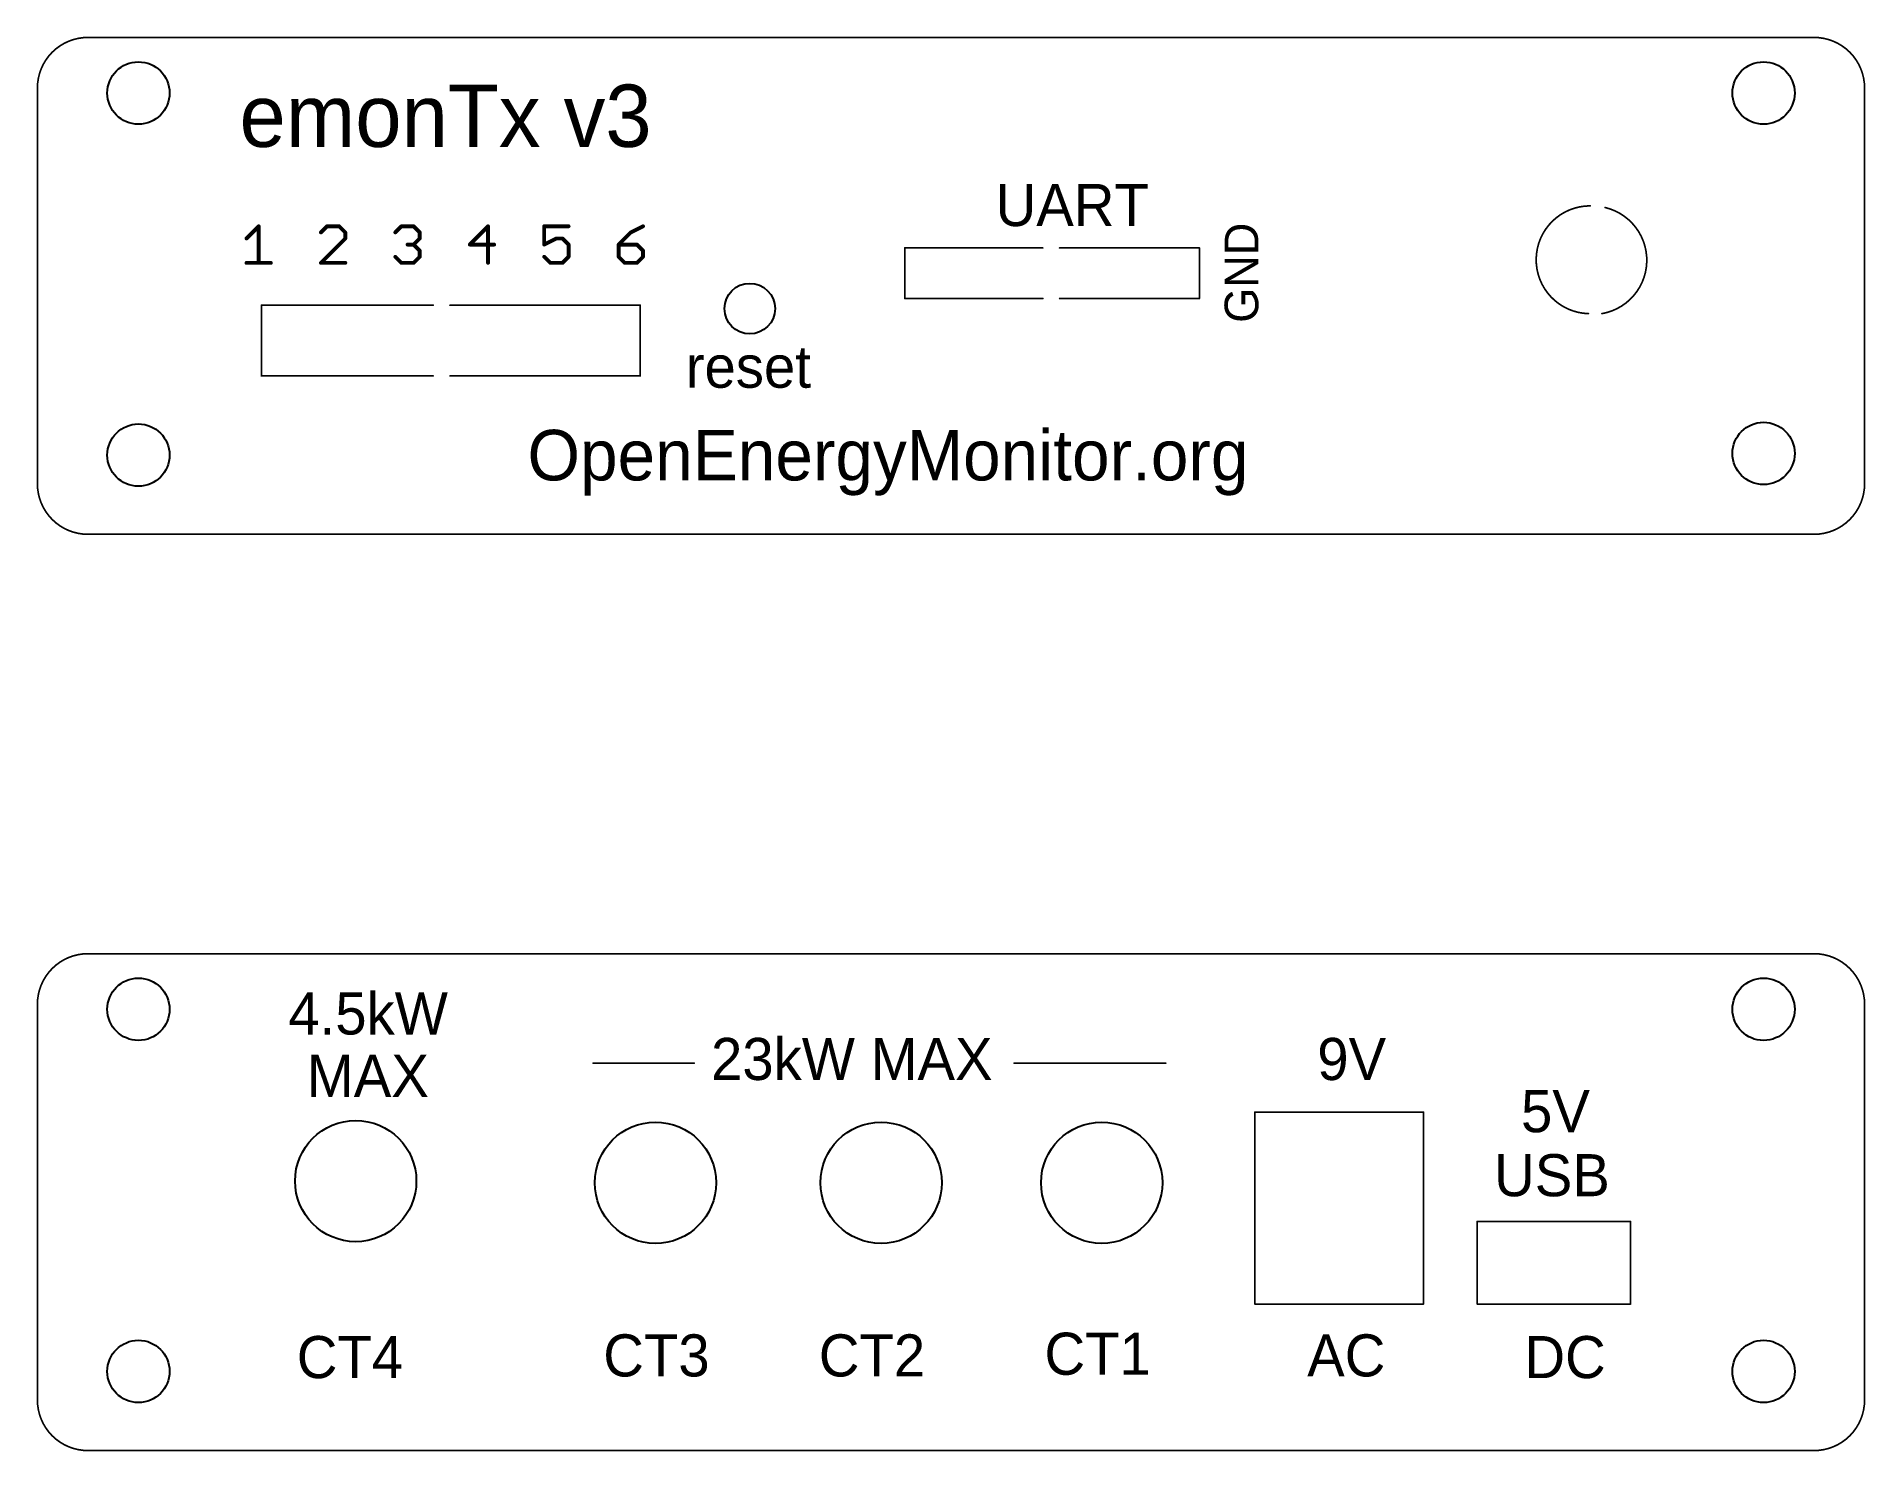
# Model space of a CAD drawing. Extents: x 0 to 109, y 0 to 84.
import ezdxf
from ezdxf.enums import TextEntityAlignment as Align

# ---------------------------------------------------------------- set-up
doc = ezdxf.new("R2010")
doc.units = 0
doc.layers.add('20', color=7, linetype='CONTINUOUS')
doc.layers.add('21', color=253, linetype='CONTINUOUS')

msp = doc.modelspace()

# ---------------------------------------------------------------- linework, layer by layer
at = {"layer": '20'}
for points, const_width in [([(3, 83.9, 0.4142), (0, 80.9)], 0.1), ([(3, 83.925, 1), (3, 83.875)], 0.05), ([(3, 83.875, 1), (3, 83.925)], 0.05), ([(108.5, 80.9, 0.4142), (105.5, 83.9)], 0.1), ([(105.5, 83.925, 1), (105.5, 83.875)], 0.05), ([(105.5, 83.875, 1), (105.5, 83.925)], 0.05), ([(0.025, 80.9, 1), (-0.025, 80.9)], 0.05), ([(-0.025, 80.9, 1), (0.025, 80.9)], 0.05), ([(108.525, 80.9, 1), (108.475, 80.9)], 0.05), ([(108.475, 80.9, 1), (108.525, 80.9)], 0.05), ([(92.2, 73.9, 0.9847), (92.1, 67.5)], 0.1), ([(92.2, 73.875, 1), (92.2, 73.925)], 0.05), ([(92.9, 67.5, 0.8145), (93.1, 73.8)], 0.1), ([(93.1058, 73.8243, 1), (93.0942, 73.7757)], 0.05), ([(51.525, 71.4, 1), (51.475, 71.4)], 0.05), ([(51.5, 71.425, 1), (51.5, 71.375)], 0.05), ([(59.7, 71.375, 1), (59.7, 71.425)], 0.05), ([(60.7, 71.425, 1), (60.7, 71.375)], 0.05), ([(69.025, 71.4, 1), (68.975, 71.4)], 0.05), ([(69, 71.375, 1), (69, 71.425)], 0.05), ([(51.5, 68.425, 1), (51.5, 68.375)], 0.05), ([(51.475, 68.4, 1), (51.525, 68.4)], 0.05), ([(59.7, 68.375, 1), (59.7, 68.425)], 0.05), ([(60.7, 68.425, 1), (60.7, 68.375)], 0.05), ([(68.975, 68.4, 1), (69.025, 68.4)], 0.05), ([(69, 68.375, 1), (69, 68.425)], 0.05), ([(13.325, 68, 1), (13.275, 68)], 0.05), ([(13.3, 68.025, 1), (13.3, 67.975)], 0.05), ([(23.5, 67.975, 1), (23.5, 68.025)], 0.05), ([(24.5, 68.025, 1), (24.5, 67.975)], 0.05), ([(35.825, 68, 1), (35.775, 68)], 0.05), ([(35.8, 67.975, 1), (35.8, 68.025)], 0.05), ([(92.0992, 67.475, 1), (92.1008, 67.525)], 0.05), ([(92.8957, 67.5246, 1), (92.9043, 67.4754)], 0.05), ([(13.3, 63.825, 1), (13.3, 63.775)], 0.05), ([(13.275, 63.8, 1), (13.325, 63.8)], 0.05), ([(23.5, 63.775, 1), (23.5, 63.825)], 0.05), ([(24.5, 63.825, 1), (24.5, 63.775)], 0.05), ([(35.775, 63.8, 1), (35.825, 63.8)], 0.05), ([(35.8, 63.775, 1), (35.8, 63.825)], 0.05), ([(0, 57.4, 0.4142), (3, 54.4)], 0.1), ([(0.025, 57.4, 1), (-0.025, 57.4)], 0.05), ([(-0.025, 57.4, 1), (0.025, 57.4)], 0.05), ([(105.5, 54.4, 0.4142), (108.5, 57.4)], 0.1), ([(108.525, 57.4, 1), (108.475, 57.4)], 0.05), ([(108.475, 57.4, 1), (108.525, 57.4)], 0.05), ([(3, 54.425, 1), (3, 54.375)], 0.05), ([(3, 54.375, 1), (3, 54.425)], 0.05), ([(105.5, 54.425, 1), (105.5, 54.375)], 0.05), ([(105.5, 54.375, 1), (105.5, 54.425)], 0.05), ([(3, 29.5, 0.4142), (0, 26.5)], 0.1), ([(3, 29.525, 1), (3, 29.475)], 0.05), ([(3, 29.475, 1), (3, 29.525)], 0.05), ([(108.5, 26.5, 0.4142), (105.5, 29.5)], 0.1), ([(105.5, 29.525, 1), (105.5, 29.475)], 0.05), ([(105.5, 29.475, 1), (105.5, 29.525)], 0.05), ([(0.025, 26.5, 1), (-0.025, 26.5)], 0.05), ([(-0.025, 26.5, 1), (0.025, 26.5)], 0.05), ([(108.525, 26.5, 1), (108.475, 26.5)], 0.05), ([(108.475, 26.5, 1), (108.525, 26.5)], 0.05), ([(72.3, 20.125, 1), (72.3, 20.075)], 0.05), ([(72.325, 20.1, 1), (72.275, 20.1)], 0.05), ([(82.325, 20.1, 1), (82.275, 20.1)], 0.05), ([(82.3, 20.075, 1), (82.3, 20.125)], 0.05), ([(85.5, 13.625, 1), (85.5, 13.575)], 0.05), ([(85.525, 13.6, 1), (85.475, 13.6)], 0.05), ([(94.625, 13.6, 1), (94.575, 13.6)], 0.05), ([(94.6, 13.575, 1), (94.6, 13.625)], 0.05), ([(72.3, 8.725, 1), (72.3, 8.675)], 0.05), ([(72.275, 8.7, 1), (72.325, 8.7)], 0.05), ([(82.275, 8.7, 1), (82.325, 8.7)], 0.05), ([(82.3, 8.675, 1), (82.3, 8.725)], 0.05), ([(85.5, 8.725, 1), (85.5, 8.675)], 0.05), ([(85.475, 8.7, 1), (85.525, 8.7)], 0.05), ([(94.575, 8.7, 1), (94.625, 8.7)], 0.05), ([(94.6, 8.675, 1), (94.6, 8.725)], 0.05), ([(0, 3, 0.4142), (3, 0)], 0.1), ([(0.025, 3, 1), (-0.025, 3)], 0.05), ([(-0.025, 3, 1), (0.025, 3)], 0.05), ([(105.5, 0, 0.4142), (108.5, 3)], 0.1), ([(108.525, 3, 1), (108.475, 3)], 0.05), ([(108.475, 3, 1), (108.525, 3)], 0.05), ([(3, 0.025, 1), (3, -0.025)], 0.05), ([(3, -0.025, 1), (3, 0.025)], 0.05), ([(105.5, 0.025, 1), (105.5, -0.025)], 0.05), ([(105.5, -0.025, 1), (105.5, 0.025)], 0.05)]:
    msp.add_lwpolyline(points, format="xyb", dxfattribs=dict(at, const_width=const_width))
at = {"layer": '20', "const_width": 0.1}
for points in [[(105.5, 83.9), (3, 83.9)], [(0, 80.9), (0, 57.4)], [(108.5, 57.4), (108.5, 80.9)], [(51.5, 71.4), (51.5, 68.4)], [(51.5, 71.4), (59.7, 71.4)], [(60.7, 71.4), (69, 71.4)], [(69, 68.4), (69, 71.4)], [(51.5, 68.4), (59.7, 68.4)], [(60.7, 68.4), (69, 68.4)], [(13.3, 63.8), (13.3, 68)], [(13.3, 68), (23.5, 68)], [(24.5, 68), (35.8, 68)], [(35.8, 68), (35.8, 63.8)], [(13.3, 63.8), (23.5, 63.8)], [(24.5, 63.8), (35.8, 63.8)], [(3, 54.4), (105.5, 54.4)], [(105.5, 29.5), (3, 29.5)], [(0, 26.5), (0, 3)], [(108.5, 3), (108.5, 26.5)], [(72.3, 20.1), (82.3, 20.1)], [(72.3, 8.7), (72.3, 20.1)], [(82.3, 20.1), (82.3, 8.7)], [(85.5, 13.6), (94.6, 13.6)], [(85.5, 8.7), (85.5, 13.6)], [(94.6, 13.6), (94.6, 8.7)], [(82.3, 8.7), (72.3, 8.7)], [(94.6, 8.7), (85.5, 8.7)], [(3, 0), (105.5, 0)]]:
    msp.add_lwpolyline(points, dxfattribs=at)
at = {"layer": '20'}
for centre, radius in [((6, 80.6), 1.85), ((102.5, 80.6), 1.85), ((42.3, 67.8), 1.5), ((6, 59.1), 1.85), ((102.5, 59.2), 1.85), ((6, 26.2), 1.85), ((102.5, 26.2), 1.85), ((18.9, 16), 3.6), ((36.7, 15.9), 3.6), ((50.1, 15.9), 3.6), ((63.2, 15.9), 3.6), ((6, 4.7), 1.85), ((102.5, 4.7), 1.85)]:
    msp.add_circle(centre, radius, dxfattribs=at)
at = {"layer": '21'}
for points, const_width in [([(12.4143, 71.9631), (13.1387, 72.6876)], 0.2286), ([(13.1387, 72.6876), (13.1387, 70.5143)], 0.2286), ([(17.1963, 72.6876), (16.8341, 72.3253)], 0.2286), ([(17.9207, 72.6876), (17.1963, 72.6876)], 0.2286), ([(18.2829, 72.3253), (17.9207, 72.6876)], 0.2286), ([(21.2538, 72.3253), (21.6161, 72.6876)], 0.2286), ([(21.6161, 72.6876), (22.3405, 72.6876)], 0.2286), ([(22.3405, 72.6876), (22.7027, 72.3253)], 0.2286), ([(26.7603, 72.6876), (25.6736, 71.6009)], 0.2286), ([(26.7603, 70.5143), (26.7603, 72.6876)], 0.2286), ([(31.5422, 72.6876), (30.0934, 72.6876)], 0.2286), ([(30.0934, 72.6876), (30.0934, 71.6009)], 0.2286), ([(35.962, 72.6876), (35.2376, 72.3253)], 0.2286), ([(16.8341, 70.5143), (18.2829, 71.9631)], 0.2286), ([(18.2829, 71.9631), (18.2829, 72.3253)], 0.2286), ([(22.3405, 71.6009), (21.9783, 71.6009)], 0.2286), ([(22.7027, 71.9631), (22.3405, 71.6009)], 0.2286), ([(22.3405, 71.6009), (22.7027, 71.2387)], 0.2286), ([(22.7027, 72.3253), (22.7027, 71.9631)], 0.2286), ([(25.6736, 71.6009), (27.1225, 71.6009)], 0.2286), ([(30.0934, 71.6009), (30.8178, 71.9631)], 0.2286), ([(30.8178, 71.9631), (31.18, 71.9631)], 0.2286), ([(31.18, 71.9631), (31.5422, 71.6009)], 0.2286), ([(31.5422, 71.6009), (31.5422, 70.8765)], 0.2286), ([(35.2376, 72.3253), (34.5132, 71.6009)], 0.2286), ([(34.5132, 71.6009), (34.5132, 70.8765)], 0.2286), ([(35.5998, 71.6009), (34.5132, 71.6009)], 0.2286), ([(35.962, 71.2387), (35.5998, 71.6009)], 0.2286), ([(12.4143, 70.5143), (13.8631, 70.5143)], 0.2286), ([(18.2829, 70.5143), (16.8341, 70.5143)], 0.2286), ([(21.6161, 70.5143), (21.2538, 70.8765)], 0.2286), ([(22.3405, 70.5143), (21.6161, 70.5143)], 0.2286), ([(22.7027, 70.8765), (22.3405, 70.5143)], 0.2286), ([(22.7027, 71.2387), (22.7027, 70.8765)], 0.2286), ([(30.4556, 70.5143), (30.0934, 70.8765)], 0.2286), ([(31.18, 70.5143), (30.4556, 70.5143)], 0.2286), ([(31.5422, 70.8765), (31.18, 70.5143)], 0.2286), ([(34.5132, 70.8765), (34.8754, 70.5143)], 0.2286), ([(34.8754, 70.5143), (35.5998, 70.5143)], 0.2286), ([(35.5998, 70.5143), (35.962, 70.8765)], 0.2286), ([(35.962, 70.8765), (35.962, 71.2387)], 0.2286), ([(39, 23), (33, 23)], 0.1), ([(58, 23), (67, 23)], 0.1)]:
    msp.add_lwpolyline(points, dxfattribs=dict(at, const_width=const_width))
for points, const_width in [([(13.1959, 72.6876, 1), (13.0816, 72.6876)], 0.1143), ([(13.1791, 72.6471, 1), (13.0983, 72.728)], 0.1143), ([(17.1963, 72.7447, 1), (17.1963, 72.6304)], 0.1143), ([(17.2367, 72.6471, 1), (17.1559, 72.728)], 0.1143), ([(17.9611, 72.728, 1), (17.8803, 72.6471)], 0.1143), ([(17.9207, 72.6304, 1), (17.9207, 72.7447)], 0.1143), ([(21.6161, 72.7447, 1), (21.6161, 72.6304)], 0.1143), ([(21.6565, 72.6471, 1), (21.5756, 72.728)], 0.1143), ([(22.3809, 72.728, 1), (22.3001, 72.6471)], 0.1143), ([(22.3405, 72.6304, 1), (22.3405, 72.7447)], 0.1143), ([(26.8174, 72.6876, 1), (26.7031, 72.6876)], 0.1143), ([(26.8007, 72.6471, 1), (26.7198, 72.728)], 0.1143), ([(30.0934, 72.7447, 1), (30.0934, 72.6304)], 0.1143), ([(30.1506, 72.6876, 1), (30.0363, 72.6876)], 0.1143), ([(31.5422, 72.6304, 1), (31.5422, 72.7447)], 0.1143), ([(35.9876, 72.6364, 1), (35.9365, 72.7387)], 0.1143), ([(12.3739, 72.0035, 1), (12.4547, 71.9227)], 0.1143), ([(16.7937, 72.3658, 1), (16.8745, 72.2849)], 0.1143), ([(18.3401, 72.3253, 1), (18.2258, 72.3253)], 0.1143), ([(18.2258, 71.9631, 1), (18.3401, 71.9631)], 0.1143), ([(18.2425, 72.2849, 1), (18.3233, 72.3658)], 0.1143), ([(18.3233, 71.9227, 1), (18.2425, 72.0035)], 0.1143), ([(21.2134, 72.3658, 1), (21.2943, 72.2849)], 0.1143), ([(21.9783, 71.6581, 1), (21.9783, 71.5438)], 0.1143), ([(22.3809, 71.6413, 1), (22.3001, 71.5605)], 0.1143), ([(22.3001, 71.6413, 1), (22.3809, 71.5605)], 0.1143), ([(22.3405, 71.5438, 1), (22.3405, 71.6581)], 0.1143), ([(22.7598, 72.3253, 1), (22.6455, 72.3253)], 0.1143), ([(22.6455, 71.9631, 1), (22.7598, 71.9631)], 0.1143), ([(22.6623, 72.2849, 1), (22.7431, 72.3658)], 0.1143), ([(22.7431, 71.9227, 1), (22.6623, 72.0035)], 0.1143), ([(25.6736, 71.6581, 1), (25.6736, 71.5438)], 0.1143), ([(25.6332, 71.6413, 1), (25.714, 71.5605)], 0.1143), ([(27.1225, 71.5438, 1), (27.1225, 71.6581)], 0.1143), ([(30.0678, 71.652, 1), (30.119, 71.5498)], 0.1143), ([(30.8178, 72.0203, 1), (30.8178, 71.906)], 0.1143), ([(30.8434, 71.912, 1), (30.7923, 72.0143)], 0.1143), ([(31.2204, 72.0035, 1), (31.1396, 71.9227)], 0.1143), ([(31.18, 71.906, 1), (31.18, 72.0203)], 0.1143), ([(31.5994, 71.6009, 1), (31.4851, 71.6009)], 0.1143), ([(31.5018, 71.5605, 1), (31.5826, 71.6413)], 0.1143), ([(34.5132, 71.6581, 1), (34.5132, 71.5438)], 0.1143), ([(34.5703, 71.6009, 1), (34.456, 71.6009)], 0.1143), ([(34.4728, 71.6413, 1), (34.5536, 71.5605)], 0.1143), ([(35.212, 72.3765, 1), (35.2632, 72.2742)], 0.1143), ([(35.278, 72.2849, 1), (35.1972, 72.3658)], 0.1143), ([(35.6402, 71.6413, 1), (35.5594, 71.5605)], 0.1143), ([(35.5998, 71.5438, 1), (35.5998, 71.6581)], 0.1143), ([(12.4143, 70.5714, 1), (12.4143, 70.4572)], 0.1143), ([(13.8631, 70.4572, 1), (13.8631, 70.5714)], 0.1143), ([(16.7937, 70.5547, 1), (16.8745, 70.4739)], 0.1143), ([(16.8341, 70.5714, 1), (16.8341, 70.4572)], 0.1143), ([(18.2829, 70.4572, 1), (18.2829, 70.5714)], 0.1143), ([(21.2943, 70.9169, 1), (21.2134, 70.8361)], 0.1143), ([(21.6161, 70.5714, 1), (21.6161, 70.4572)], 0.1143), ([(21.5756, 70.4739, 1), (21.6565, 70.5547)], 0.1143), ([(22.3001, 70.5547, 1), (22.3809, 70.4739)], 0.1143), ([(22.3405, 70.4572, 1), (22.3405, 70.5714)], 0.1143), ([(22.7598, 71.2387, 1), (22.6455, 71.2387)], 0.1143), ([(22.6455, 70.8765, 1), (22.7598, 70.8765)], 0.1143), ([(22.6623, 71.1983, 1), (22.7431, 71.2791)], 0.1143), ([(22.7431, 70.8361, 1), (22.6623, 70.9169)], 0.1143), ([(30.1338, 70.9169, 1), (30.053, 70.8361)], 0.1143), ([(30.0363, 71.6009, 1), (30.1506, 71.6009)], 0.1143), ([(30.4556, 70.5714, 1), (30.4556, 70.4572)], 0.1143), ([(30.4152, 70.4739, 1), (30.496, 70.5547)], 0.1143), ([(31.1396, 70.5547, 1), (31.2204, 70.4739)], 0.1143), ([(31.18, 70.4572, 1), (31.18, 70.5714)], 0.1143), ([(31.4851, 70.8765, 1), (31.5994, 70.8765)], 0.1143), ([(31.5826, 70.8361, 1), (31.5018, 70.9169)], 0.1143), ([(34.5536, 70.9169, 1), (34.4728, 70.8361)], 0.1143), ([(34.456, 70.8765, 1), (34.5703, 70.8765)], 0.1143), ([(34.8754, 70.5714, 1), (34.8754, 70.4572)], 0.1143), ([(34.835, 70.4739, 1), (34.9158, 70.5547)], 0.1143), ([(35.5594, 70.5547, 1), (35.6402, 70.4739)], 0.1143), ([(35.5998, 70.4572, 1), (35.5998, 70.5714)], 0.1143), ([(36.0192, 71.2387, 1), (35.9049, 71.2387)], 0.1143), ([(35.9049, 70.8765, 1), (36.0192, 70.8765)], 0.1143), ([(35.9216, 71.1983, 1), (36.0024, 71.2791)], 0.1143), ([(36.0024, 70.8361, 1), (35.9216, 70.9169)], 0.1143), ([(13.0816, 70.5143, 1), (13.1959, 70.5143)], 0.1143), ([(26.7031, 70.5143, 1), (26.8174, 70.5143)], 0.1143), ([(33, 23.025, 1), (33, 22.975)], 0.05), ([(39, 22.975, 1), (39, 23.025)], 0.05), ([(58, 23.025, 1), (58, 22.975)], 0.05), ([(67, 22.975, 1), (67, 23.025)], 0.05)]:
    msp.add_lwpolyline(points, format="xyb", dxfattribs=dict(at, const_width=const_width))

# ---------------------------------------------------------------- texts
for s, height, p in [('emonTx v3', 3.7, (12, 77.4)), ('UART', 2.5, (56.9, 72.7)), ('reset', 2.5, (38.5, 63.1)), ('OpenEnergyMonitor.org', 3, (29.1, 57.6)), ('4.5kW', 2.5, (14.9, 24.7)), ('23kW MAX', 2.5, (40, 22)), ('9V', 2.5, (76, 22)), ('MAX', 2.5, (16, 21)), ('5V', 2.5, (88.1, 18.9)), ('USB', 2.5, (86.5, 15.1)), ('CT4', 2.5, (15.4, 4.3)), ('CT3', 2.5, (33.6, 4.4)), ('CT2', 2.5, (46.4, 4.4)), ('CT1', 2.5, (59.8, 4.5)), ('AC ', 2.5, (75.4, 4.4)), ('DC', 2.5, (88.3, 4.3))]:
    msp.add_text(s, height=height, dxfattribs=at).set_placement(p)
msp.add_text('GND', height=2, rotation=90, dxfattribs=at).set_placement((70.5, 72.9), align=Align.TOP_RIGHT)

doc.saveas('drawing.dxf')
